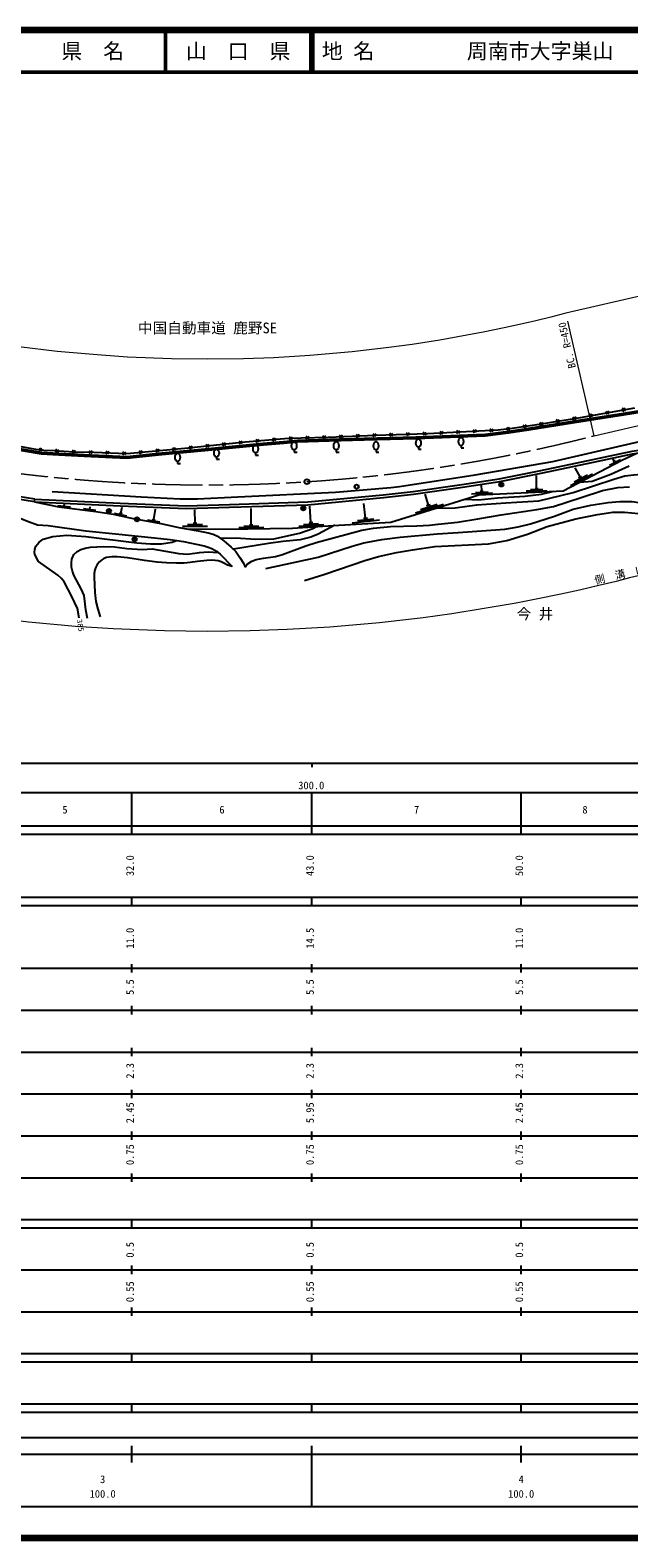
# Model space of a CAD drawing. Units: millimetres at full size, sheet at 1:1000; details may follow other scales. Extents: x 40000 to 680000, y 20000 to 380000.
# Drawn here: x 300670 to 443728, y 20000 to 380000 of the extents above; entities that cross this region are included whole.
import ezdxf
from ezdxf.enums import TextEntityAlignment as Align

# ---------------------------------------------------------------- set-up
doc = ezdxf.new("R2010")
doc.units = ezdxf.units.MM
doc.header["$LTSCALE"] = 1000
doc.linetypes.add('CHAIN', pattern=[18.5, 12, -1.5, 3.5, -1.5])
doc.linetypes.add('DASHED', pattern=[7.5, 6, -1.5])
for name, color, linetype, lineweight in [('M-BGD', 7, 'Continuous', 25), ('M-BMK', 2, 'CHAIN', 13), ('M-BMK-SRVR', 3, 'Continuous', 25), ('M-STR-HTXT', 7, 'Continuous', 13), ('M-TTL', 2, 'Continuous', 140), ('M-TTL-BAND', 7, 'Continuous', 25), ('M-TTL-LINE', 7, 'Continuous', 50)]:
    doc.layers.add(name, color=color, linetype=linetype, lineweight=lineweight)
doc.layers.add('M-BMK-HTXT', color=7, linetype='Continuous')
doc.layers.add('M-TTL-TXT', color=7, linetype='Continuous')
doc.styles.add('ＭＳ ゴシック', font='')
doc.styles.get('ＭＳ ゴシック').set_extended_font_data('MS Gothic')

msp = doc.modelspace()

# ---------------------------------------------------------------- hatches: boundary and pattern name
at = {"layer": 'M-BGD'}
for points in [[(412750, 271499, -1), (413750, 271499, -0.41421), (413250, 270999, -0.41421)], [(319029, 265181, -1), (320029, 265181, -0.41421), (319529, 264681, -0.41421)], [(325716, 263203, -1), (326716, 263203, -0.41421), (326216, 262703, -0.41421)], [(365435, 265843, -1), (366435, 265843, -0.41421), (365935, 265343, -0.41421)]]:
    msp.add_hatch(color=256, dxfattribs=at).paths.add_polyline_path(points)

# ---------------------------------------------------------------- linework, layer by layer
for p, q in [((435096, 287714), (434276, 288287)), ((434399, 287591), (434973, 288410)), ((439035, 288409), (438215, 288983)), ((438338, 288286), (438912, 289106)), ((442974, 289105), (442154, 289678)), ((442277, 288982), (442851, 289801)), ((402634, 283683), (403305, 284425)), ((407335, 283920), (406594, 284590)), ((406629, 283884), (407300, 284626)), ((411330, 284121), (410589, 284791)), ((410624, 284085), (411295, 284827)), ((415333, 284538), (414543, 285151)), ((414631, 284449), (415244, 285239)), ((419299, 285115), (418495, 285710)), ((418600, 285011), (419195, 285814)), ((423259, 285720), (422445, 286302)), ((422561, 285605), (423143, 286418)), ((427205, 286374), (426392, 286956)), ((426507, 286259), (427089, 287072)), ((431151, 287028), (430338, 287610)), ((430453, 286913), (431035, 287726)), ((343469, 280445), (342693, 281076)), ((342766, 280372), (343396, 281148)), ((347448, 280856), (346672, 281487)), ((346745, 280783), (347375, 281559)), ((351427, 281267), (350651, 281898)), ((350723, 281194), (351354, 281970)), ((355405, 281610), (354642, 282256)), ((354700, 281551), (355346, 282315)), ((359391, 281941), (358628, 282587)), ((358686, 281882), (359333, 282645)), ((363369, 282201), (362630, 282875)), ((362662, 282169), (363336, 282908)), ((367360, 282356), (366632, 283041)), ((366654, 282334), (367339, 283063)), ((371359, 282480), (370630, 283165)), ((370652, 282458), (371337, 283186)), ((375359, 282635), (374624, 283314)), ((374652, 282607), (375330, 283342)), ((379356, 282796), (378621, 283474)), ((378649, 282767), (379327, 283502)), ((383352, 282956), (382617, 283634)), ((382646, 282928), (383324, 283662)), ((387347, 283077), (386619, 283762)), ((386640, 283055), (387326, 283784)), ((391345, 283199), (390617, 283885)), ((390639, 283178), (391324, 283906)), ((395343, 283322), (394615, 284007)), ((394637, 283300), (395322, 284029)), ((399346, 283518), (398604, 284188)), ((398639, 283482), (399310, 284224)), ((403340, 283719), (402599, 284389)), ((302797, 279524), (303583, 280142)), ((303499, 279440), (302881, 280226)), ((306806, 279222), (307552, 279888)), ((307512, 279182), (306846, 279928)), ((310810, 278984), (311535, 279672)), ((311517, 278965), (310829, 279691)), ((314808, 278878), (315534, 279566)), ((315515, 278859), (314827, 279584)), ((318804, 278754), (319534, 279437)), ((319511, 278731), (318827, 279460)), ((322802, 278623), (323532, 279307)), ((323509, 278600), (322825, 279330)), ((327537, 278928), (326769, 279569)), ((326833, 278864), (327473, 279632)), ((331521, 279289), (330753, 279929)), ((330817, 279225), (331457, 279993)), ((335504, 279650), (334736, 280290)), ((334800, 279586), (335441, 280354)), ((339490, 280034), (338714, 280665)), ((338787, 279961), (339418, 280737)), ((345204, 278037), (345204, 277537)), ((345204, 277537), (345904, 277537)), ((354539, 279050), (354539, 278550)), ((354539, 278550), (355239, 278550)), ((363740, 279768), (363740, 279268)), ((363740, 279268), (364440, 279268)), ((373812, 279768), (373812, 279268)), ((373812, 279268), (374512, 279268)), ((383313, 279768), (383313, 279268)), ((383313, 279268), (384013, 279268)), ((393433, 280421), (393433, 279921)), ((393433, 279921), (394133, 279921)), ((403620, 280769), (403620, 280269)), ((403620, 280269), (404320, 280269)), ((439062, 276116), (441717, 277512)), ((439940, 276917), (440560, 277242)), ((440250, 277080), (439971, 277610)), ((335903, 276994), (335903, 276494)), ((335903, 276494), (336603, 276494)), ((421688, 270593), (421694, 273660)), ((429745, 271287), (435056, 274079)), ((430640, 272164), (433826, 273839)), ((432066, 273320), (430907, 275524)), ((378185, 270955), (378509, 270982)), ((378858, 271010), (379182, 271037)), ((408582, 269965), (408510, 271463)), ((420188, 270293), (423188, 270293)), ((421338, 270593), (422038, 270593)), ((431694, 273125), (432437, 273515)), ((301691, 267347), (301759, 267995)), ((307304, 266533), (310280, 266157)), ((308792, 266345), (308867, 266940)), ((380794, 263506), (380432, 266989)), ((392737, 264767), (399422, 266841)), ((393949, 265583), (397961, 266827)), ((395831, 266606), (395035, 269196)), ((395363, 266461), (396299, 266751)), ((406114, 269245), (411108, 269485)), ((407098, 269593), (410095, 269737)), ((408233, 269948), (408932, 269981)), ((419188, 269993), (424188, 269993)), ((313412, 265761), (316388, 265386)), ((314900, 265574), (314975, 266169)), ((320773, 264702), (323699, 264038)), ((321961, 264740), (322644, 264585)), ((322303, 264663), (322634, 266126)), ((328676, 263096), (331631, 262576)), ((329861, 263192), (330550, 263071)), ((330206, 263131), (330649, 265645)), ((340070, 262318), (340044, 265439)), ((353490, 261875), (353478, 265765)), ((367777, 262474), (367510, 266310)), ((377642, 262394), (384107, 263067)), ((378895, 262917), (382774, 263320)), ((380341, 263459), (381246, 263553)), ((337070, 261598), (343070, 261598)), ((338270, 261958), (341870, 261958)), ((339650, 262318), (340490, 262318)), ((350496, 261242), (356496, 261307)), ((351693, 261555), (355293, 261594)), ((353070, 261870), (353909, 261879)), ((364834, 261547), (370820, 261964)), ((366006, 261990), (369597, 262240)), ((367358, 262445), (368196, 262503)), ((325643, 258922), (325643, 257922))]:
    msp.add_line(p, q, dxfattribs=at)
at = {"layer": 'M-BGD', "linetype": 'DASHED'}
for p, q in [((301691, 267347), (289829, 269305)), ((301759, 267995), (289934, 269946))]:
    msp.add_line(p, q, dxfattribs=at)
at = {"layer": 'M-BGD'}
for points in [[(293959, 280840), (303322, 279194), (307509, 278986), (313563, 278714), (323763, 278206), (332133, 279082), (342401, 280052), (356360, 281407), (361238, 281812), (364516, 282062), (372118, 282333), (380500, 282614), (392886, 282907), (409366, 283522), (414944, 284235), (419778, 284995), (430676, 286686), (442407, 288563), (450311, 289782), (458413, 291968), (468098, 294541), (479268, 297329), (483066, 300505), (493540, 309876)], [(293889, 280446), (303277, 278796), (307490, 278586), (313544, 278314), (323774, 277805), (332173, 278684), (342439, 279654), (356396, 281009), (361270, 281413), (364538, 281662), (372132, 281934), (380511, 282214), (392898, 282507), (409399, 283123), (415001, 283839), (419840, 284600), (430738, 286291), (442469, 288168), (450394, 289390), (458516, 291582), (468197, 294154), (479454, 296963), (483325, 300201), (493979, 309268)], [(301691, 267347), (322156, 266394), (338025, 265786), (348313, 266063), (367035, 266696), (385067, 268404), (392293, 269228), (403945, 270905), (412873, 272216), (422788, 274245), (435282, 276813), (444608, 278818), (464586, 281991), (477532, 284023), (488076, 285532), (494957, 287726), (509623, 291933), (526110, 296970), (538261, 300492), (550852, 303560), (559919, 305886), (563113, 306526)], [(301759, 267995), (322184, 267044), (338028, 266436), (348293, 266713), (366993, 267345), (384999, 269050), (392210, 269873), (403852, 271548), (412760, 272856), (422658, 274882), (435148, 277449), (444488, 279457), (464485, 282633), (477435, 284665), (487930, 286168), (494768, 288349), (509439, 292556), (525924, 297593), (538093, 301120), (550694, 304190), (559774, 306520), (562986, 307163)], [(305905, 269853), (327172, 268555), (336550, 268055), (340646, 268087), (350334, 268535), (373672, 269712), (386864, 270794), (388888, 271029), (406984, 273850), (425579, 277016), (438023, 279839), (479514, 289398), (510562, 296839), (536251, 302688), (562636, 308909)], [(295009, 281190), (301958, 279981), (303951, 279741), (306508, 279593), (311129, 279329), (315909, 279202), (323800, 278945), (337641, 280198), (352014, 281683), (361475, 282468), (365443, 282650), (371860, 282849), (383195, 283303), (395612, 283684), (412466, 284532), (415883, 284964), (422262, 285914), (432138, 287550), (445180, 289854)], [(338510, 260838), (352695, 260966), (363323, 261081), (373096, 261761), (386873, 262508), (407897, 269031), (428068, 269999), (442037, 277341), (445604, 278976)], [(397804, 265899), (402197, 265969), (407395, 266686), (414304, 267159), (422229, 267645), (430433, 269632), (440119, 272806), (442751, 273548), (444923, 273836), (447545, 274070), (450708, 273770), (453093, 273022), (459460, 269959), (466836, 265824), (472196, 263523), (485377, 257151)], [(431982, 272056), (434962, 272297), (439415, 273953), (443828, 275994)], [(352054, 251803), (352566, 252505), (353606, 253195), (354713, 253609), (356463, 253930), (359272, 254305), (360966, 254773), (365659, 256516), (366813, 256936), (369002, 257633), (373194, 258805), (379952, 260571), (382678, 261065), (386750, 261516), (393043, 261639), (396056, 261777), (398136, 262047), (402752, 262528), (407670, 263308), (413253, 264272), (421737, 265513), (425696, 266225), (432307, 268389), (437419, 270058), (441116, 270778), (443896, 270968)], [(301691, 267347), (307539, 266201), (316346, 265089), (320489, 264459), (324927, 263452), (331898, 262224), (336217, 261242), (340802, 260434), (343223, 259952), (344375, 259630), (345399, 259149), (346975, 258086), (348726, 256550), (349809, 255513), (350794, 254066), (351681, 252693), (352054, 251803)], [(357002, 251441), (369502, 254202), (377614, 256787), (380363, 257568), (384680, 258383), (389101, 258920), (397952, 259720), (402921, 260028), (414126, 260859), (417300, 261371), (420237, 262095), (425925, 263918), (430455, 265625), (434667, 266590), (438776, 267235), (441594, 267476), (444491, 267476), (449803, 266672), (457966, 264176), (464454, 261691), (476927, 254924)], [(404572, 267999), (407780, 267868), (412346, 268326), (418875, 268746), (422827, 269216), (425815, 269891)], [(296069, 264312), (300265, 262687), (302424, 261912), (304988, 261684), (314012, 260411), (321862, 259631), (331916, 258613), (334140, 258420), (337348, 257876), (340335, 257271), (342278, 256847), (343223, 256558), (344053, 256217), (345236, 255561), (346061, 254911), (348936, 251927)], [(366253, 248629), (370883, 249992), (374313, 251238), (380678, 253371), (383869, 254306), (388197, 255237), (392048, 255926), (397392, 256676), (410223, 257364), (414584, 258135), (419517, 259657), (424241, 261477), (431063, 263321), (436256, 264371), (439858, 264868), (442680, 264868), (447670, 264451), (455842, 262359), (462225, 260065), (476119, 253489)], [(312375, 239580), (311955, 241911), (310563, 244934), (308791, 248311), (308138, 249096), (307271, 249860), (302634, 253147), (301822, 254799), (301730, 255379), (301798, 255979), (302044, 256760), (302849, 257732), (303789, 258433), (306064, 259086), (309414, 259442), (313982, 259098), (326159, 257579), (329435, 257317), (332071, 257317), (334580, 257759), (335617, 258170)], [(346095, 258679), (349736, 258790), (354563, 258424), (358902, 258556), (365012, 259907), (368217, 260983), (369086, 261482)], [(373511, 261784), (369486, 259674), (367719, 258952), (365201, 258321), (361029, 257903), (357623, 257441), (349243, 256054)], [(314363, 239540), (313946, 241617), (313613, 244977), (312933, 246448), (311078, 249895), (310764, 250813), (310531, 251804), (310531, 252877), (310664, 253724), (311120, 254806), (311878, 255541), (312808, 256025), (313795, 256308), (315075, 256571), (318087, 256711), (320864, 256620), (323782, 256266), (327431, 256013), (329797, 256175), (336214, 255074), (338278, 254852), (341146, 255304), (343237, 255410), (345577, 255292)], [(348936, 251927), (347855, 252268), (346946, 252754), (346280, 253067), (345578, 253284), (344885, 253405), (344062, 253450), (342883, 253393), (340660, 253090), (338929, 252928), (337475, 252753), (335643, 252727), (333246, 252782), (330987, 252956), (328017, 253388), (323950, 253991), (322355, 254125), (321435, 254213), (320194, 254213), (318944, 254081), (318245, 253868), (317798, 253565), (317261, 253086), (316708, 252435), (316352, 251809), (316115, 251104), (315979, 250293), (315979, 249392), (316143, 245721), (316386, 243608), (316826, 241775), (317417, 239936)]]:
    msp.add_lwpolyline(points, dxfattribs=at)
for centre in [(378683, 270996), (413250, 271499), (319529, 265181), (326216, 263203), (365935, 265843), (325643, 258422)]:
    msp.add_circle(centre, 500, dxfattribs=at)
for centre in [(354539, 280050), (363740, 280768), (373812, 280768), (383313, 280768), (393433, 281421), (403620, 281769), (335903, 277994), (345204, 279037)]:
    msp.add_ellipse(centre, major_axis=(0, 1000), ratio=0.6, dxfattribs=at)
at = {"layer": 'M-BMK'}
msp.add_line((435399, 283153), (554315, 310564), dxfattribs=at)
msp.add_arc((342956, 641418), 370000, 256.50817, 284.46852, dxfattribs=at)
at = {"layer": 'M-BMK-SRVR'}
msp.add_circle((366807, 272188), 600, dxfattribs=at)
at = {"layer": 'M-STR-HTXT'}
msp.add_line((435399, 283153), (429114, 310535), dxfattribs=at)
for points in [[(556061, 341753), (428661, 312386), (425074, 311484), (421528, 310622), (417619, 309717), (413943, 308911), (408909, 307876), (405042, 307135), (398551, 305994), (391977, 304971), (386412, 304207), (377600, 303188), (367530, 302307), (358931, 301794), (351644, 301529), (342956, 301418), (334464, 301524), (323959, 301949), (316667, 302436), (307137, 303310), (297950, 304410)], [(568826, 277991), (443890, 249192), (440681, 248385), (436533, 247376), (431905, 246306), (427450, 245329), (421574, 244121), (416787, 243203), (409177, 241866), (401398, 240654), (394566, 239716), (384165, 238514), (372300, 237476), (362048, 236864), (353238, 236544), (342965, 236413), (332744, 236541), (320480, 237037), (311533, 237634), (300304, 238664), (289404, 239969)]]:
    msp.add_lwpolyline(points, dxfattribs=at)
at = {"layer": 'M-TTL'}
for p, q in [((680000, 380000), (40000, 380000)), ((40000, 20000), (680000, 20000))]:
    msp.add_line(p, q, dxfattribs=at)
at = {"layer": 'M-TTL-BAND'}
for p, q in [((40000, 205000), (579000, 205000)), ((368000, 205000), (368000, 204000)), ((68000, 198000), (579000, 198000)), ((325000, 188000), (325000, 198000)), ((368000, 188000), (368000, 198000)), ((418000, 188000), (418000, 198000)), ((40000, 190000), (579000, 190000)), ((40000, 188000), (579000, 188000)), ((40000, 173000), (579000, 173000)), ((325000, 171000), (325000, 173000)), ((368000, 171000), (368000, 173000)), ((418000, 171000), (418000, 173000)), ((40000, 171000), (579000, 171000)), ((40000, 156000), (579000, 156000)), ((325000, 155000), (325000, 157000)), ((368000, 155000), (368000, 157000)), ((418000, 155000), (418000, 157000)), ((46000, 146000), (579000, 146000)), ((325000, 145000), (325000, 147000)), ((368000, 145000), (368000, 147000)), ((418000, 145000), (418000, 147000)), ((325000, 135000), (325000, 137000)), ((368000, 135000), (368000, 137000)), ((418000, 135000), (418000, 137000)), ((52000, 136000), (579000, 136000)), ((46000, 126000), (579000, 126000)), ((325000, 125000), (325000, 127000)), ((368000, 125000), (368000, 127000)), ((418000, 125000), (418000, 127000)), ((52000, 116000), (579000, 116000)), ((325000, 115000), (325000, 117000)), ((368000, 115000), (368000, 117000)), ((418000, 115000), (418000, 117000)), ((46000, 106000), (579000, 106000)), ((325000, 105000), (325000, 107000)), ((368000, 105000), (368000, 107000)), ((418000, 105000), (418000, 107000)), ((40000, 96000), (579000, 96000)), ((40000, 94000), (579000, 94000)), ((325000, 94000), (325000, 96000)), ((368000, 94000), (368000, 96000)), ((418000, 94000), (418000, 96000)), ((49000, 84000), (579000, 84000)), ((325000, 83000), (325000, 85000)), ((368000, 83000), (368000, 85000)), ((418000, 83000), (418000, 85000)), ((40000, 74000), (579000, 74000)), ((325000, 73000), (325000, 75000)), ((368000, 73000), (368000, 75000)), ((418000, 73000), (418000, 75000)), ((40000, 64000), (579000, 64000)), ((40000, 62000), (579000, 62000)), ((325000, 62000), (325000, 64000)), ((368000, 62000), (368000, 64000)), ((418000, 62000), (418000, 64000)), ((40000, 52000), (579000, 52000)), ((325000, 50000), (325000, 52000)), ((368000, 50000), (368000, 52000)), ((418000, 50000), (418000, 52000)), ((40000, 50000), (579000, 50000)), ((71000, 44000), (565000, 44000)), ((40000, 40000), (579000, 40000)), ((325000, 38000), (325000, 42000)), ((368000, 27500), (368000, 42000)), ((418000, 38000), (418000, 42000)), ((68000, 27500), (579000, 27500))]:
    msp.add_line(p, q, dxfattribs=at)
at = {"layer": 'M-TTL-LINE'}
for p, q in [((333000, 380000), (333000, 370000)), ((367750, 380000), (367750, 370000)), ((368250, 380000), (368250, 370000)), ((40000, 370000), (680000, 370000))]:
    msp.add_line(p, q, dxfattribs=at)

# ---------------------------------------------------------------- texts
at = {"layer": 'M-BGD', "style": 'ＭＳ ゴシック'}
msp.add_text('385', height=1320, rotation=280.227, dxfattribs=at).set_placement((312683, 237875), align=Align.MIDDLE_CENTER)
at = {"layer": 'M-BMK-HTXT', "style": 'ＭＳ ゴシック'}
for s, p in [('中国自動車道 鹿野SE', (343050, 308890)), ('今 井', (421296, 240610))]:
    msp.add_text(s, height=2566, dxfattribs=at).set_placement(p, align=Align.MIDDLE_CENTER)
at = {"layer": 'M-STR-HTXT', "style": 'ＭＳ ゴシック'}
msp.add_text('BC. R=450', height=1833, rotation=102.929, dxfattribs=at).set_placement((429114, 310535), align=Align.BOTTOM_RIGHT)
msp.add_text('側\u3000溝\u3000L=275.0', height=1833, rotation=12.981, dxfattribs=at).set_placement((444997, 249288), align=Align.BOTTOM_CENTER)
at = {"layer": 'M-TTL-BAND', "style": 'ＭＳ ゴシック'}
for s, p in [('300.0', (367844, 198195)), ('5', (309000, 192405)), ('6', (346500, 192405)), ('7', (393000, 192405)), ('8', (433250, 192405)), ('3', (318000, 32523)), ('4', (418000, 32523)), ('100.0', (318000, 29033)), ('100.0', (418000, 29033))]:
    msp.add_text(s, height=1833, dxfattribs=at).set_placement(p, align=Align.BOTTOM_CENTER)
for s, p in [('32.0', (326000, 180500)), ('43.0', (369000, 180500)), ('50.0', (419000, 180500)), ('11.0', (326000, 163174)), ('14.5', (369000, 163174)), ('11.0', (419000, 163174)), ('5.5', (326000, 151500)), ('5.5', (369000, 151500)), ('5.5', (419000, 151500)), ('2.3', (326000, 131500)), ('2.3', (369000, 131500)), ('2.3', (419000, 131500)), ('2.45', (326000, 121500)), ('5.95', (369000, 121500)), ('2.45', (419000, 121500)), ('0.75', (326000, 111500)), ('0.75', (369000, 111500)), ('0.75', (419000, 111500)), ('0.5', (326000, 88764)), ('0.5', (369000, 88764)), ('0.5', (419000, 88764)), ('0.55', (326000, 78764)), ('0.55', (369000, 78764)), ('0.55', (419000, 78764))]:
    msp.add_text(s, height=1833, rotation=90, dxfattribs=at).set_placement(p, align=Align.BOTTOM_CENTER)
at = {"layer": 'M-TTL-TXT', "style": 'ＭＳ ゴシック'}
for s, p in [('県\u3000名', (315625, 375000)), ('山\u3000口\u3000県', (350375, 375000))]:
    msp.add_text(s, height=3666, dxfattribs=at).set_placement(p, align=Align.MIDDLE_CENTER)
for s, p in [('地 名', (370380, 375000)), ('周南市大字巣山', (405024, 375000))]:
    msp.add_text(s, height=3666, dxfattribs=at).set_placement(p, align=Align.MIDDLE_LEFT)

doc.saveas('drawing.dxf')
